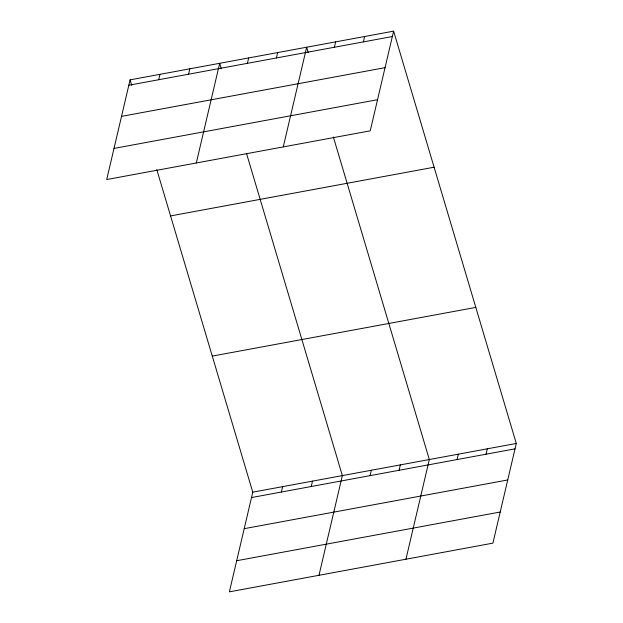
<?xml version="1.0" encoding="UTF-8"?>
<svg xmlns="http://www.w3.org/2000/svg" width="623" height="623" viewBox="0 0 623 623"><rect width="100%" height="100%" fill="white"/><g stroke="black" fill="none" stroke-linecap="round" stroke-linejoin="round"><path stroke-width="0.93" d="M130.09 79.861L106.712 179.541L370.233 130.83L393.619 31.15L130.09 79.861L131.71 85.304M158.694 79.728L159.955 74.339M188.559 74.207L189.82 68.818M196.307 162.977L219.685 63.297L221.305 68.74M247.409 63.328L248.678 57.939M276.402 57.97L277.663 52.581M283.27 146.903L306.656 47.223L308.268 52.667M334.38 47.255L335.641 41.866M156.809 169.666L252.767 492.17L229.381 591.85L492.91 543.139L516.288 443.459L393.619 31.15M363.365 41.897L364.626 36.508M281.362 492.038L282.632 486.649M311.235 486.516L312.497 481.127M318.984 575.286L342.362 475.606L246.677 154.006M370.085 475.637L371.347 470.248M399.078 470.279L400.34 464.89M405.947 559.213L429.325 459.533L333.367 137.029M457.048 459.564L458.318 454.175M486.041 454.206L487.303 448.817M128.821 85.25L392.35 36.539M121.524 116.369L385.053 67.658M114.009 148.422L377.538 99.711M170.57 215.924L434.099 167.213M212.279 356.107L475.808 307.396M252.767 492.17L516.288 443.459M251.497 497.559L515.026 448.848M244.2 528.678L507.729 479.967M236.678 560.731L500.207 512.02"/></g></svg>
